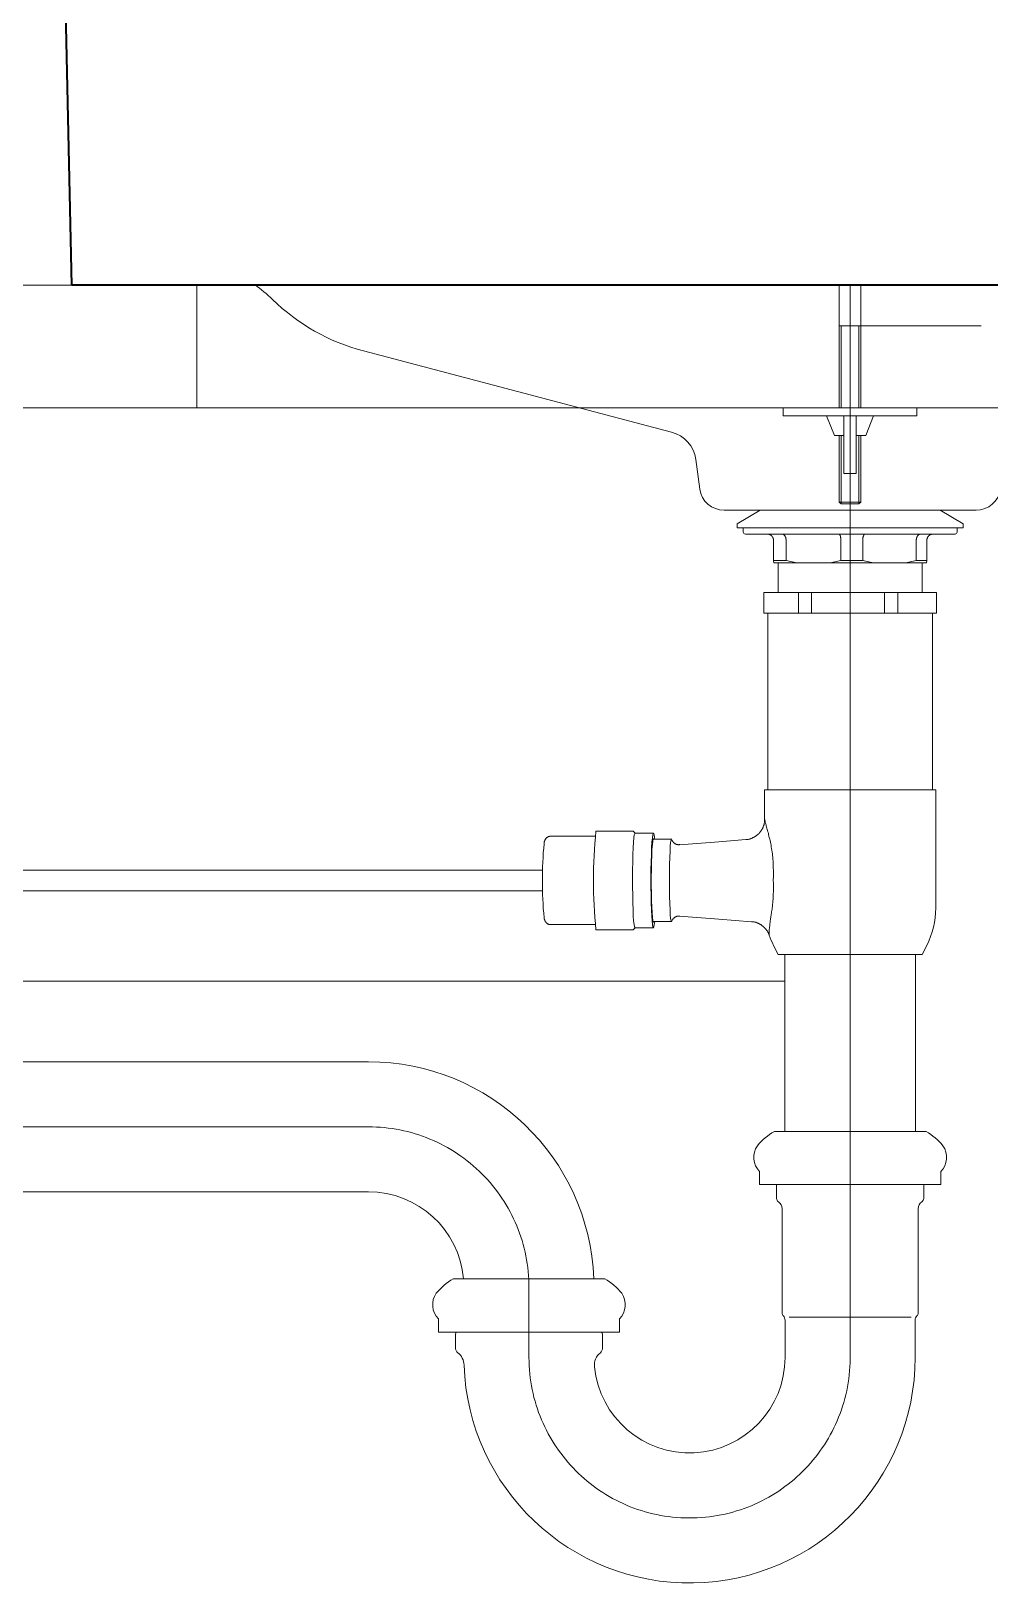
# Model space of a CAD drawing. Header units: millimetres. Extents: x 7371 to 278338, y -43753 to 35464.
# Drawn here: x 275930 to 276164.1, y -4960.7 to -4581.9 of the extents above; entities that cross this region are included whole.
import ezdxf

# ---------------------------------------------------------------- set-up
doc = ezdxf.new("R2010")
doc.units = ezdxf.units.MM
doc.header["$MEASUREMENT"] = 0
doc.linetypes.add('CENTER', pattern=[50.8, 31.75, -6.35, 6.35, -6.35])
doc.linetypes.add('HIDDEN', pattern=[0.375, 0.25, -0.125])
for name, color, linetype, lineweight in [('Arsir', 251, 'Continuous', 5), ('BAYANG', 7, 'HIDDEN', 9), ('BODY', 7, 'Continuous', 40), ('BODY2', 7, 'Continuous', 15), ('CENTER', 9, 'CENTER', 0), ('DINDING', 1, 'Continuous', 20), ('FITTING', 7, 'Continuous', 13), ('FITTING3', 7, 'Continuous', 0), ('PIPA AIR BERSIH', 5, 'CENTER', 5)]:
    doc.layers.add(name, color=color, linetype=linetype, lineweight=lineweight)

# ---------------------------------------------------------------- blocks, each defined once
blk = doc.blocks.new('dsdsdsdsd')
at = {"layer": 'Arsir'}
blk.add_line((127668.0458, -899.1457), (127667.0922, -899.1457), dxfattribs=at)
at = {"layer": 'BAYANG'}
blk.add_lwpolyline([(127668.2055, -898.6124), (127668.0988, -898.6124)], dxfattribs=at)
at = {"layer": 'BODY'}
for points in [[(127667.4655, -898.5791), (127667.4588, -898.2696)], [(127668.7322, -898.5791), (127667.4655, -898.5791)]]:
    blk.add_lwpolyline(points, dxfattribs=at)
at = {"layer": 'BODY2'}
for points in [[(127667.6143, -898.5791, -0.046935), (127667.6288, -898.5908)], [(127667.7028, -898.6328, -0.129686), (127667.6288, -898.5908)], [(127667.9536, -898.6988, -0.303633), (127667.9732, -898.721)], [(127667.9963, -898.7624, -0.375424), (127667.9765, -898.7451)], [(127668.2212, -898.7451, -0.375434), (127668.2014, -898.7624)]]:
    blk.add_lwpolyline(points, format="xyb", dxfattribs=at)
for points in [[(127667.7028, -898.6328), (127667.9536, -898.6988)], [(127667.9765, -898.7451), (127667.9732, -898.721)], [(127668.2014, -898.7624), (127667.9963, -898.7624)]]:
    blk.add_lwpolyline(points, dxfattribs=at)
at = {"layer": 'CENTER'}
for points in [[(127668.0988, -898.5791), (127668.0988, -899.454)], [(127667.7069, -899.2641), (127667.0256, -899.2641)], [(127667.8375, -899.4517), (127667.8375, -899.3947)]]:
    blk.add_lwpolyline(points, dxfattribs=at)
for points in [[(127667.7069, -899.2641, -0.414214), (127667.8375, -899.3947)], [(127668.0989, -899.4527, -0.996203), (127667.8375, -899.4517)]]:
    blk.add_lwpolyline(points, format="xyb", dxfattribs=at)
at = {"layer": 'DINDING'}
for points in [[(127669.0925, -898.5791), (127667.0922, -898.5791)], [(127669.0922, -898.6791), (127667.0922, -898.6791)]]:
    blk.add_lwpolyline(points, dxfattribs=at)
at = {"layer": 'DINDING', "ltscale": 3}
blk.add_lwpolyline([(127667.5672, -898.5791), (127667.5672, -898.6791)], dxfattribs=at)
at = {"layer": 'FITTING', "ltscale": 0.3}
for points in [[(127668.09, -898.6124), (127668.09, -898.5791)], [(127668.1076, -898.6124), (127668.1076, -898.5791)], [(127668.106, -898.7572), (127668.0916, -898.7572)]]:
    blk.add_lwpolyline(points, dxfattribs=at)
at = {"layer": 'FITTING'}
for points in [[(127668.09, -898.6124), (127668.09, -898.6791)], [(127668.1076, -898.6124), (127668.09, -898.6124)], [(127668.1076, -898.6124), (127668.1076, -898.6791)], [(127668.0444, -898.6855), (127668.0444, -898.6791)], [(127668.086, -898.7015), (127668.0796, -898.6855)], [(127668.0938, -898.6855), (127668.0938, -898.7326)], [(127668.1038, -898.6855), (127668.1038, -898.7326)], [(127668.1116, -898.7015), (127668.118, -898.6855)], [(127668.1532, -898.6855), (127668.1532, -898.6791)], [(127668.0938, -898.7015), (127668.086, -898.7015)], [(127668.09, -898.7015), (127668.09, -898.7558)], [(127668.1116, -898.7015), (127668.1038, -898.7015)], [(127668.1076, -898.7015), (127668.1076, -898.7558)], [(127668.1038, -898.7326), (127668.0938, -898.7326)], [(127668.0916, -898.7572), (127668.09, -898.7558)], [(127668.106, -898.7572), (127668.1076, -898.7558)], [(127668.0069, -898.7734), (127668.0256, -898.7624)], [(127668.0069, -898.7767), (127668.0069, -898.7734)], [(127668.1722, -898.7624), (127668.1909, -898.7734)], [(127668.1909, -898.7734), (127668.1909, -898.7767)], [(127668.0069, -898.7767), (127668.1909, -898.7767)], [(127668.0119, -898.7801), (127668.0119, -898.7767)], [(127668.0136, -898.7818), (127668.1842, -898.7818)], [(127668.0314, -898.7818), (127668.0316, -898.7818), (127668.0318, -898.7818), (127668.032, -898.7818), (127668.0322, -898.7818), (127668.0324, -898.7818), (127668.0326, -898.7819), (127668.0328, -898.7819), (127668.0329, -898.782), (127668.0331, -898.782), (127668.0333, -898.7821), (127668.0335, -898.7822), (127668.0337, -898.7823), (127668.0338, -898.7824), (127668.034, -898.7824), (127668.0342, -898.7826), (127668.0343, -898.7827), (127668.0345, -898.7828), (127668.0346, -898.7829), (127668.0348, -898.783), (127668.0349, -898.7831), (127668.0351, -898.7833), (127668.0352, -898.7834), (127668.0353, -898.7836), (127668.0354, -898.7837), (127668.0355, -898.7839), (127668.0357, -898.784), (127668.0358, -898.7842), (127668.0359, -898.7844), (127668.036, -898.7845), (127668.036, -898.7847), (127668.0361, -898.7849), (127668.0362, -898.7851), (127668.0362, -898.7852), (127668.0363, -898.7854), (127668.0363, -898.7856), (127668.0364, -898.7858), (127668.0364, -898.786), (127668.0364, -898.7862), (127668.0364, -898.7864), (127668.0365, -898.7866), (127668.0365, -898.7868)], [(127668.0365, -898.8034), (127668.0365, -898.7868)], [(127668.0435, -898.7818), (127668.0436, -898.7818), (127668.0437, -898.7818), (127668.0438, -898.7818), (127668.044, -898.7818), (127668.0441, -898.7818), (127668.0442, -898.7819), (127668.0443, -898.7819), (127668.0445, -898.782), (127668.0446, -898.782), (127668.0447, -898.7821), (127668.0448, -898.7822), (127668.0449, -898.7823), (127668.045, -898.7824), (127668.0451, -898.7824), (127668.0452, -898.7826), (127668.0453, -898.7827), (127668.0454, -898.7828), (127668.0455, -898.7829), (127668.0456, -898.783), (127668.0457, -898.7831), (127668.0458, -898.7833), (127668.0459, -898.7834), (127668.046, -898.7836), (127668.0461, -898.7837), (127668.0461, -898.7839), (127668.0462, -898.784), (127668.0463, -898.7842), (127668.0463, -898.7844), (127668.0464, -898.7845), (127668.0465, -898.7847), (127668.0465, -898.7849), (127668.0466, -898.7851), (127668.0466, -898.7852), (127668.0466, -898.7854), (127668.0466, -898.7856), (127668.0467, -898.7858), (127668.0467, -898.786), (127668.0467, -898.7862), (127668.0467, -898.7864), (127668.0467, -898.7866), (127668.0467, -898.7868)], [(127668.0467, -898.8034), (127668.0467, -898.7868)], [(127668.0897, -898.7818), (127668.0898, -898.7818), (127668.0899, -898.7818), (127668.0899, -898.7818), (127668.09, -898.7818), (127668.09, -898.7818), (127668.0901, -898.7819), (127668.0901, -898.7819), (127668.0902, -898.782), (127668.0903, -898.782), (127668.0903, -898.7821), (127668.0904, -898.7822), (127668.0904, -898.7823), (127668.0905, -898.7824), (127668.0905, -898.7824), (127668.0906, -898.7826), (127668.0906, -898.7827), (127668.0907, -898.7828), (127668.0907, -898.7829), (127668.0908, -898.783), (127668.0908, -898.7831), (127668.0909, -898.7833), (127668.0909, -898.7834), (127668.0909, -898.7836), (127668.091, -898.7837), (127668.091, -898.7839), (127668.0911, -898.784), (127668.0911, -898.7842), (127668.0911, -898.7844), (127668.0911, -898.7845), (127668.0912, -898.7847), (127668.0912, -898.7849), (127668.0912, -898.7851), (127668.0912, -898.7852), (127668.0912, -898.7854), (127668.0913, -898.7856), (127668.0913, -898.7858), (127668.0913, -898.786), (127668.0913, -898.7862), (127668.0913, -898.7864), (127668.0913, -898.7866), (127668.0913, -898.7868)], [(127668.0913, -898.8034), (127668.0913, -898.7868)], [(127668.1092, -898.7868), (127668.1092, -898.7866), (127668.1092, -898.7864), (127668.1092, -898.7862), (127668.1092, -898.786), (127668.1092, -898.7858), (127668.1092, -898.7856), (127668.1092, -898.7854), (127668.1092, -898.7852), (127668.1093, -898.7851), (127668.1093, -898.7849), (127668.1093, -898.7847), (127668.1093, -898.7845), (127668.1094, -898.7844), (127668.1094, -898.7842), (127668.1094, -898.784), (127668.1095, -898.7839), (127668.1095, -898.7837), (127668.1096, -898.7836), (127668.1096, -898.7834), (127668.1097, -898.7833), (127668.1097, -898.7831), (127668.1098, -898.783), (127668.1098, -898.7829), (127668.1099, -898.7828), (127668.1099, -898.7827), (127668.11, -898.7826), (127668.11, -898.7824), (127668.1101, -898.7824), (127668.1101, -898.7823), (127668.1102, -898.7822), (127668.1103, -898.7821), (127668.1103, -898.782), (127668.1104, -898.782), (127668.1105, -898.7819), (127668.1105, -898.7819), (127668.1106, -898.7818), (127668.1107, -898.7818), (127668.1107, -898.7818), (127668.1108, -898.7818), (127668.1109, -898.7818), (127668.1109, -898.7818)], [(127668.1092, -898.8034), (127668.1092, -898.7868)], [(127668.1527, -898.7868), (127668.1527, -898.7866), (127668.1527, -898.7864), (127668.1527, -898.7862), (127668.1528, -898.786), (127668.1528, -898.7858), (127668.1528, -898.7856), (127668.1528, -898.7854), (127668.1529, -898.7852), (127668.1529, -898.7851), (127668.1529, -898.7849), (127668.153, -898.7847), (127668.1531, -898.7845), (127668.1531, -898.7844), (127668.1532, -898.7842), (127668.1533, -898.784), (127668.1533, -898.7839), (127668.1534, -898.7837), (127668.1535, -898.7836), (127668.1536, -898.7834), (127668.1537, -898.7833), (127668.1538, -898.7831), (127668.1539, -898.783), (127668.154, -898.7829), (127668.1541, -898.7828), (127668.1542, -898.7827), (127668.1543, -898.7826), (127668.1544, -898.7824), (127668.1545, -898.7824), (127668.1546, -898.7823), (127668.1547, -898.7822), (127668.1549, -898.7821), (127668.155, -898.782), (127668.1551, -898.782), (127668.1552, -898.7819), (127668.1554, -898.7819), (127668.1555, -898.7818), (127668.1556, -898.7818), (127668.1557, -898.7818), (127668.1559, -898.7818), (127668.156, -898.7818), (127668.1561, -898.7818)], [(127668.1527, -898.8034), (127668.1527, -898.7868)], [(127668.1613, -898.7868), (127668.1613, -898.7866), (127668.1613, -898.7864), (127668.1614, -898.7862), (127668.1614, -898.786), (127668.1614, -898.7858), (127668.1615, -898.7856), (127668.1615, -898.7854), (127668.1616, -898.7852), (127668.1616, -898.7851), (127668.1617, -898.7849), (127668.1618, -898.7847), (127668.1618, -898.7845), (127668.1619, -898.7844), (127668.162, -898.7842), (127668.1621, -898.784), (127668.1622, -898.7839), (127668.1624, -898.7837), (127668.1625, -898.7836), (127668.1626, -898.7834), (127668.1627, -898.7833), (127668.1629, -898.7831), (127668.163, -898.783), (127668.1632, -898.7829), (127668.1633, -898.7828), (127668.1635, -898.7827), (127668.1636, -898.7826), (127668.1638, -898.7824), (127668.164, -898.7824), (127668.1641, -898.7823), (127668.1643, -898.7822), (127668.1645, -898.7821), (127668.1647, -898.782), (127668.1648, -898.782), (127668.165, -898.7819), (127668.1652, -898.7819), (127668.1654, -898.7818), (127668.1656, -898.7818), (127668.1658, -898.7818), (127668.166, -898.7818), (127668.1662, -898.7818), (127668.1663, -898.7818)], [(127668.1613, -898.8034), (127668.1613, -898.7868)], [(127668.1859, -898.7767), (127668.1859, -898.7801)], [(127668.0367, -898.8052), (127668.0365, -898.8034)], [(127668.0467, -898.8034), (127668.0365, -898.8034)], [(127668.0367, -898.8052), (127668.0373, -898.8052)], [(127668.0555, -898.8052), (127668.0373, -898.8052)], [(127668.0403, -898.8293), (127668.0403, -898.8052)], [(127668.0555, -898.8052), (127668.0467, -898.8034)], [(127668.0555, -898.8052), (127668.0826, -898.8052)], [(127668.0913, -898.8034), (127668.0826, -898.8052)], [(127668.1177, -898.8052), (127668.0826, -898.8052)], [(127668.1177, -898.8052), (127668.0826, -898.8052)], [(127668.1092, -898.8034), (127668.0913, -898.8034)], [(127668.1177, -898.8052), (127668.1092, -898.8034)], [(127668.1177, -898.8052), (127668.1442, -898.8052)], [(127668.1527, -898.8034), (127668.1442, -898.8052)], [(127668.1611, -898.8052), (127668.1442, -898.8052)], [(127668.1613, -898.8034), (127668.1527, -898.8034)], [(127668.1575, -898.8052), (127668.1575, -898.8293)], [(127668.1611, -898.8052), (127668.1613, -898.8034)], [(127668.0287, -898.8293), (127668.0286, -898.8293)], [(127668.0286, -898.8461), (127668.0286, -898.8293)], [(127668.0569, -898.8293), (127668.0287, -898.8293)], [(127668.0675, -898.8293), (127668.0569, -898.8293)], [(127668.0569, -898.8461), (127668.0569, -898.8293)], [(127668.1267, -898.8293), (127668.0675, -898.8293)], [(127668.0675, -898.8293), (127668.0675, -898.8461)], [(127668.1377, -898.8293), (127668.1267, -898.8293)], [(127668.1267, -898.8461), (127668.1267, -898.8293)], [(127668.1687, -898.8293), (127668.1377, -898.8293)], [(127668.1377, -898.8293), (127668.1377, -898.8461)], [(127668.1692, -898.8293), (127668.1687, -898.8293)], [(127668.1692, -898.8293), (127668.1692, -898.8461)], [(127668.0287, -898.8461), (127668.0286, -898.8461)], [(127668.0331, -898.8461), (127668.0287, -898.8461)], [(127668.032, -898.99), (127668.032, -898.8461)], [(127668.0331, -898.8461), (127668.0525, -898.8461)], [(127668.0569, -898.8461), (127668.0525, -898.8461)], [(127668.0675, -898.8461), (127668.0569, -898.8461)], [(127668.0767, -898.8461), (127668.0675, -898.8461)], [(127668.0767, -898.8461), (127668.1175, -898.8461)], [(127668.1267, -898.8461), (127668.1175, -898.8461)], [(127668.1377, -898.8461), (127668.1267, -898.8461)], [(127668.1425, -898.8461), (127668.1377, -898.8461)], [(127668.1425, -898.8461), (127668.1639, -898.8461)], [(127668.1687, -898.8461), (127668.1639, -898.8461)], [(127668.1658, -898.8461), (127668.1658, -898.99)], [(127668.1692, -898.8461), (127668.1687, -898.8461)], [(127668.0293, -898.99), (127668.1685, -898.99)], [(127668.0293, -899.0141), (127668.0293, -898.99)], [(127668.1685, -898.99), (127668.1685, -899.0861)], [(127668.014, -899.0303), (127668.0145, -899.0303), (127668.0149, -899.0302), (127668.0154, -899.0302), (127668.0158, -899.0302), (127668.0163, -899.0301), (127668.0168, -899.03), (127668.0172, -899.0299), (127668.0177, -899.0297), (127668.0181, -899.0296), (127668.0186, -899.0294), (127668.019, -899.0292), (127668.0194, -899.029), (127668.0198, -899.0288), (127668.0203, -899.0286), (127668.0207, -899.0284), (127668.0211, -899.0282), (127668.0215, -899.0279), (127668.0219, -899.0277), (127668.0223, -899.0274), (127668.0227, -899.0271), (127668.023, -899.0268), (127668.0234, -899.0265), (127668.0237, -899.0262), (127668.0241, -899.0259), (127668.0244, -899.0256), (127668.0248, -899.0253), (127668.0251, -899.0249), (127668.0254, -899.0246), (127668.0257, -899.0242), (127668.026, -899.0238), (127668.0262, -899.0234), (127668.0265, -899.0231), (127668.0268, -899.0227), (127668.027, -899.0223), (127668.0272, -899.0219), (127668.0275, -899.0214), (127668.0277, -899.021), (127668.0279, -899.0206), (127668.028, -899.0202), (127668.0282, -899.0197), (127668.0284, -899.0193), (127668.0285, -899.0189), (127668.0287, -899.0184), (127668.0288, -899.018), (127668.0289, -899.0175), (127668.029, -899.0171), (127668.0291, -899.0166), (127668.0291, -899.0162), (127668.0292, -899.0157), (127668.0292, -899.0153), (127668.0293, -899.0148), (127668.0293, -899.0144), (127668.0293, -899.014)], [(127668.0294, -899.0141), (127668.0293, -899.014)], [(127668.0354, -899.0861), (127668.0356, -899.0846), (127668.0357, -899.0832), (127668.0359, -899.0817), (127668.036, -899.0803), (127668.0361, -899.0788), (127668.0362, -899.0774), (127668.0363, -899.0759), (127668.0363, -899.0744), (127668.0364, -899.073), (127668.0364, -899.0715), (127668.0364, -899.07), (127668.0364, -899.0685), (127668.0364, -899.067), (127668.0364, -899.0655), (127668.0363, -899.064), (127668.0363, -899.0626), (127668.0364, -899.0611), (127668.0364, -899.0596), (127668.0364, -899.0581), (127668.0364, -899.0566), (127668.0364, -899.0552), (127668.0363, -899.0537), (127668.0363, -899.0522), (127668.0362, -899.0507), (127668.0362, -899.0492), (127668.0361, -899.0478), (127668.036, -899.0463), (127668.0359, -899.0448), (127668.0357, -899.0434), (127668.0356, -899.042), (127668.0354, -899.0405), (127668.0352, -899.0391), (127668.035, -899.0378), (127668.0347, -899.0364), (127668.0345, -899.035), (127668.0342, -899.0337), (127668.034, -899.0324), (127668.0337, -899.0311), (127668.0334, -899.0299), (127668.0331, -899.0287), (127668.0328, -899.0275), (127668.0325, -899.0263), (127668.0323, -899.0252), (127668.032, -899.0241), (127668.0317, -899.0231), (127668.0314, -899.0221), (127668.0311, -899.0211), (127668.0309, -899.0202), (127668.0306, -899.0193), (127668.0304, -899.0185), (127668.0302, -899.0177), (127668.03, -899.017), (127668.0298, -899.0164), (127668.0297, -899.0158), (127668.0296, -899.0154), (127668.0295, -899.015), (127668.0294, -899.0147), (127668.0294, -899.0144), (127668.0294, -899.0141)], [(127667.892, -899.0234), (127667.9221, -899.0234)], [(127667.923, -899.0243), (127667.9222, -899.0235)], [(127667.9229, -899.0289), (127667.9232, -899.0265)], [(127667.923, -899.0243), (127667.9238, -899.0251)], [(127667.9232, -899.0265), (127667.9236, -899.0253)], [(127667.9236, -899.0253), (127667.9238, -899.0251)], [(127667.9238, -899.0251), (127667.9388, -899.0251)], [(127667.9379, -899.0289), (127667.9383, -899.0265)], [(127667.9383, -899.0265), (127667.9386, -899.0253)], [(127667.9386, -899.0253), (127667.939, -899.0253)], [(127667.939, -899.0253), (127667.9393, -899.0265)], [(127667.9393, -899.0265), (127667.9397, -899.0289)], [(127667.8498, -899.0337), (127667.8498, -899.0336), (127667.8498, -899.0334), (127667.8498, -899.0333), (127667.8498, -899.0332), (127667.8498, -899.0331), (127667.8499, -899.0329), (127667.8499, -899.0328), (127667.8499, -899.0327), (127667.8499, -899.0326), (127667.85, -899.0325), (127667.85, -899.0324), (127667.85, -899.0323), (127667.85, -899.0322), (127667.8501, -899.032), (127667.8501, -899.0319), (127667.8501, -899.0318), (127667.8502, -899.0317), (127667.8502, -899.0316), (127667.8502, -899.0315), (127667.8503, -899.0313), (127667.8503, -899.0312), (127667.8504, -899.0311), (127667.8504, -899.0309), (127667.8505, -899.0308), (127667.8506, -899.0306), (127667.8507, -899.0304), (127667.8508, -899.0302), (127667.8509, -899.0301), (127667.851, -899.0299), (127667.8511, -899.0297), (127667.8513, -899.0295), (127667.8514, -899.0293), (127667.8516, -899.0291), (127667.8518, -899.029), (127667.852, -899.0288), (127667.8522, -899.0286), (127667.8525, -899.0284), (127667.8527, -899.0283), (127667.853, -899.0281), (127667.8532, -899.028), (127667.8535, -899.0279), (127667.8538, -899.0278), (127667.8541, -899.0278), (127667.8543, -899.0277), (127667.8546, -899.0277), (127667.8549, -899.0277), (127667.8552, -899.0277)], [(127667.8553, -899.0276), (127667.8916, -899.0276)], [(127667.9221, -899.0424), (127667.9223, -899.037)], [(127667.9223, -899.037), (127667.9226, -899.0325)], [(127667.9226, -899.0325), (127667.9229, -899.0289)], [(127667.9371, -899.0424), (127667.9373, -899.037)], [(127667.9373, -899.037), (127667.9376, -899.0325)], [(127667.9376, -899.0384), (127667.9374, -899.0432)], [(127667.9376, -899.0325), (127667.9379, -899.0289)], [(127667.9379, -899.0345), (127667.9376, -899.0384)], [(127667.9382, -899.0317), (127667.9379, -899.0345)], [(127667.9385, -899.03), (127667.9382, -899.0317)], [(127667.9388, -899.0295), (127667.9385, -899.03)], [(127667.9385, -899.0301), (127667.9535, -899.0301)], [(127667.9391, -899.0301), (127667.9388, -899.0295)], [(127667.9397, -899.0289), (127667.9398, -899.0301)], [(127667.9523, -899.0398), (127667.9521, -899.0449)], [(127667.9525, -899.0357), (127667.9523, -899.0398)], [(127667.9528, -899.0327), (127667.9525, -899.0357)], [(127667.9532, -899.0308), (127667.9528, -899.0327)], [(127667.9535, -899.0301), (127667.9532, -899.0308)], [(127667.9537, -899.0304), (127667.9535, -899.0301)], [(127667.9539, -899.0308), (127667.9539, -899.0308), (127667.9539, -899.0309), (127667.9539, -899.0309), (127667.954, -899.031), (127667.954, -899.0311), (127667.9541, -899.0312), (127667.9541, -899.0313), (127667.9542, -899.0315), (127667.9543, -899.0316), (127667.9544, -899.0317), (127667.9545, -899.0319), (127667.9546, -899.032), (127667.9547, -899.0322), (127667.9548, -899.0323), (127667.9549, -899.0325), (127667.9551, -899.0326), (127667.9552, -899.0328), (127667.9554, -899.0329), (127667.9556, -899.0331), (127667.9557, -899.0332), (127667.9559, -899.0333), (127667.9561, -899.0335), (127667.9563, -899.0336), (127667.9565, -899.0337), (127667.9567, -899.0339), (127667.9569, -899.034), (127667.9571, -899.0341), (127667.9573, -899.0342), (127667.9575, -899.0343), (127667.9578, -899.0343), (127667.958, -899.0344), (127667.9582, -899.0345), (127667.9584, -899.0345), (127667.9587, -899.0345), (127667.9589, -899.0346), (127667.9591, -899.0346), (127667.9594, -899.0346), (127667.9596, -899.0346), (127667.9598, -899.0346), (127667.9601, -899.0345), (127667.9603, -899.0345)], [(127667.9601, -899.0346), (127667.9921, -899.0321)], [(127667.9921, -899.0321), (127668.014, -899.0304)], [(127667.9218, -899.055), (127667.9219, -899.0485)], [(127667.9219, -899.0485), (127667.9221, -899.0424)], [(127667.9368, -899.055), (127667.937, -899.0485)], [(127667.937, -899.0485), (127667.9371, -899.0424)], [(127667.9372, -899.0487), (127667.9371, -899.0548)], [(127667.9374, -899.0432), (127667.9372, -899.0487)], [(127667.9519, -899.0506), (127667.9519, -899.0512), (127667.9519, -899.0517), (127667.9519, -899.0523), (127667.9519, -899.0529), (127667.9519, -899.0534), (127667.9519, -899.054), (127667.9519, -899.0545), (127667.9518, -899.0551), (127667.9518, -899.0557), (127667.9518, -899.0562), (127667.9518, -899.0568), (127667.9518, -899.0574), (127667.9518, -899.058), (127667.9518, -899.0585), (127667.9518, -899.0591), (127667.9518, -899.0597), (127667.9518, -899.0603)], [(127667.9521, -899.0449), (127667.9519, -899.0506)], [(127667.3396, -899.0552), (127667.8485, -899.0552)], [(127667.9218, -899.0619), (127667.9218, -899.055)], [(127667.9218, -899.0688), (127667.9218, -899.0619)], [(127667.9368, -899.0619), (127667.9368, -899.055)], [(127667.9368, -899.0688), (127667.9368, -899.0619)], [(127667.9371, -899.0548), (127667.937, -899.0612)], [(127667.937, -899.0612), (127667.937, -899.0676)], [(127667.9518, -899.0603), (127667.9518, -899.0669)], [(127667.8485, -899.072), (127667.3396, -899.072)], [(127667.9219, -899.0755), (127667.9218, -899.0688)], [(127667.922, -899.0818), (127667.9219, -899.0755)], [(127667.9369, -899.0755), (127667.9368, -899.0688)], [(127667.937, -899.0818), (127667.9369, -899.0755)], [(127667.937, -899.0676), (127667.9371, -899.074)], [(127667.9371, -899.074), (127667.9372, -899.0799)], [(127667.9518, -899.0669), (127667.9519, -899.0766)], [(127667.9519, -899.0766), (127667.9521, -899.0823)], [(127667.9222, -899.0876), (127667.922, -899.0818)], [(127667.9224, -899.0926), (127667.9222, -899.0876)], [(127667.9372, -899.0876), (127667.937, -899.0818)], [(127667.9372, -899.0799), (127667.9374, -899.0853)], [(127667.9375, -899.0926), (127667.9372, -899.0876)], [(127667.9374, -899.0853), (127667.9377, -899.0899)], [(127667.9377, -899.0899), (127667.938, -899.0935)], [(127667.9521, -899.0823), (127667.9523, -899.0874)], [(127667.9523, -899.0874), (127667.9525, -899.0915)], [(127668.033, -899.1081), (127668.033, -899.1081), (127668.0329, -899.1081), (127668.0329, -899.1079), (127668.0329, -899.1077), (127668.0329, -899.1075), (127668.0329, -899.1071), (127668.0329, -899.1068), (127668.0329, -899.1064), (127668.0329, -899.1059), (127668.0329, -899.1054), (127668.033, -899.1049), (127668.033, -899.1044), (127668.0331, -899.1039), (127668.0331, -899.1033), (127668.0332, -899.1027), (127668.0332, -899.1021), (127668.0333, -899.1015), (127668.0334, -899.1008), (127668.0334, -899.1002), (127668.0335, -899.0994), (127668.0336, -899.0987), (127668.0337, -899.098), (127668.0338, -899.0972), (127668.0339, -899.0964), (127668.034, -899.0955), (127668.0341, -899.0947), (127668.0343, -899.0938), (127668.0344, -899.0929), (127668.0345, -899.0919), (127668.0347, -899.091), (127668.0348, -899.09), (127668.035, -899.0891), (127668.0351, -899.0881), (127668.0353, -899.0871), (127668.0354, -899.0861)], [(127667.8553, -899.0995), (127667.8551, -899.0995), (127667.8548, -899.0996), (127667.8546, -899.0996), (127667.8544, -899.0995), (127667.8541, -899.0995), (127667.8539, -899.0994), (127667.8537, -899.0994), (127667.8535, -899.0993), (127667.8532, -899.0992), (127667.853, -899.0991), (127667.8528, -899.099), (127667.8526, -899.0988), (127667.8524, -899.0987), (127667.8522, -899.0986), (127667.8521, -899.0985), (127667.8519, -899.0983), (127667.8517, -899.0982), (127667.8516, -899.098), (127667.8514, -899.0979), (127667.8513, -899.0977), (127667.8512, -899.0976), (127667.8511, -899.0974), (127667.851, -899.0973), (127667.8509, -899.0971), (127667.8508, -899.097), (127667.8507, -899.0968), (127667.8506, -899.0967), (127667.8505, -899.0965), (127667.8505, -899.0964), (127667.8504, -899.0963), (127667.8504, -899.0962), (127667.8503, -899.0961), (127667.8503, -899.0959), (127667.8503, -899.0958), (127667.8502, -899.0957), (127667.8502, -899.0956), (127667.8502, -899.0955), (127667.8501, -899.0954), (127667.8501, -899.0953), (127667.8501, -899.0953), (127667.8501, -899.0952), (127667.85, -899.0951), (127667.85, -899.095), (127667.85, -899.0949), (127667.85, -899.0948), (127667.85, -899.0947), (127667.8499, -899.0946), (127667.8499, -899.0945), (127667.8499, -899.0944), (127667.8499, -899.0943), (127667.8499, -899.0942), (127667.8499, -899.0941), (127667.8498, -899.094)], [(127667.8916, -899.0996), (127667.8553, -899.0996)], [(127667.9238, -899.1021), (127667.9222, -899.1037)], [(127667.9227, -899.0966), (127667.9224, -899.0926)], [(127667.9231, -899.0996), (127667.9227, -899.0966)], [(127667.9234, -899.1015), (127667.9231, -899.0996)], [(127667.9238, -899.1021), (127667.9234, -899.1015)], [(127667.9388, -899.1021), (127667.9238, -899.1021)], [(127667.9378, -899.0966), (127667.9375, -899.0926)], [(127667.9381, -899.0996), (127667.9378, -899.0966)], [(127667.938, -899.0935), (127667.9383, -899.0961)], [(127667.9384, -899.1015), (127667.9381, -899.0996)], [(127667.9383, -899.0961), (127667.9386, -899.0975)], [(127667.9388, -899.1021), (127667.9384, -899.1015)], [(127667.9535, -899.0971), (127667.9385, -899.0971)], [(127667.9386, -899.0975), (127667.9389, -899.0976)], [(127667.9392, -899.1015), (127667.9388, -899.1021)], [(127667.9389, -899.0976), (127667.9391, -899.0971)], [(127667.9395, -899.0996), (127667.9392, -899.1015)], [(127667.9398, -899.0971), (127667.9395, -899.0996)], [(127667.9525, -899.0915), (127667.9528, -899.0945)], [(127667.9528, -899.0945), (127667.9532, -899.0964)], [(127667.9532, -899.0964), (127667.9535, -899.0971)], [(127667.9535, -899.0971), (127667.9537, -899.0968)], [(127667.9603, -899.0927), (127667.9601, -899.0927), (127667.9599, -899.0926), (127667.9596, -899.0926), (127667.9594, -899.0926), (127667.9592, -899.0926), (127667.9589, -899.0926), (127667.9587, -899.0926), (127667.9585, -899.0927), (127667.9583, -899.0927), (127667.958, -899.0928), (127667.9578, -899.0928), (127667.9576, -899.0929), (127667.9574, -899.093), (127667.9572, -899.0931), (127667.957, -899.0932), (127667.9568, -899.0933), (127667.9566, -899.0934), (127667.9564, -899.0935), (127667.9562, -899.0936), (127667.956, -899.0938), (127667.9559, -899.0939), (127667.9557, -899.094), (127667.9555, -899.0942), (127667.9554, -899.0943), (127667.9552, -899.0944), (127667.9551, -899.0946), (127667.9549, -899.0947), (127667.9548, -899.0949), (127667.9547, -899.095), (127667.9546, -899.0952), (127667.9545, -899.0953), (127667.9544, -899.0954), (127667.9543, -899.0956), (127667.9542, -899.0957), (127667.9542, -899.0958), (127667.9541, -899.0959), (127667.954, -899.096), (127667.954, -899.0961), (127667.954, -899.0962), (127667.9539, -899.0963), (127667.9539, -899.0963)], [(127667.9921, -899.0951), (127667.9601, -899.0926)], [(127668.0187, -899.0972), (127667.9921, -899.0951)], [(127668.033, -899.1081), (127668.0329, -899.1077), (127668.0328, -899.1074), (127668.0326, -899.1071), (127668.0325, -899.1067), (127668.0323, -899.1064), (127668.0321, -899.106), (127668.0319, -899.1057), (127668.0317, -899.1053), (127668.0315, -899.105), (127668.0313, -899.1046), (127668.0311, -899.1043), (127668.0308, -899.104), (127668.0306, -899.1036), (127668.0303, -899.1033), (127668.0301, -899.103), (127668.0298, -899.1027), (127668.0296, -899.1024), (127668.0293, -899.1021), (127668.029, -899.1018), (127668.0287, -899.1015), (127668.0284, -899.1013), (127668.0281, -899.101), (127668.0278, -899.1007), (127668.0274, -899.1005), (127668.0271, -899.1003), (127668.0268, -899.1), (127668.0264, -899.0998), (127668.0261, -899.0996), (127668.0257, -899.0994), (127668.0254, -899.0992), (127668.025, -899.099), (127668.0247, -899.0988), (127668.0243, -899.0986), (127668.0239, -899.0985), (127668.0235, -899.0983), (127668.0232, -899.0981), (127668.0228, -899.098), (127668.0224, -899.0978), (127668.022, -899.0977), (127668.0216, -899.0976), (127668.0212, -899.0975), (127668.0208, -899.0974), (127668.0204, -899.0974), (127668.02, -899.0973), (127668.0196, -899.0973), (127668.0192, -899.0973), (127668.0188, -899.0973)], [(127667.892, -899.1038), (127667.9221, -899.1038)], [(127667.9222, -899.1037), (127667.9221, -899.1038)], [(127668.0403, -899.1238), (127668.0366, -899.1165)], [(127668.0403, -899.1238), (127668.1575, -899.1238)], [(127668.0458, -899.2678), (127668.0458, -899.1238)], [(127668.152, -899.1238), (127668.152, -899.2678)], [(127668.1612, -899.1165), (127668.1575, -899.1238)], [(127667.1978, -899.2112), (127667.7069, -899.2112)], [(127668.0372, -899.2678), (127668.1606, -899.2678)], [(127668.0252, -899.3005), (127668.0252, -899.3111)], [(127668.1726, -899.3005), (127668.1726, -899.3111)], [(127667.2034, -899.317), (127667.7069, -899.317)], [(127668.0252, -899.3111), (127668.0989, -899.3111)], [(127668.0252, -899.3111), (127668.039, -899.3111)], [(127668.039, -899.3111), (127668.039, -899.3223)], [(127668.1726, -899.3111), (127668.0989, -899.3111)], [(127668.1587, -899.3111), (127668.1587, -899.3223)], [(127668.0435, -899.3307), (127668.0435, -899.4157)], [(127668.1542, -899.3307), (127668.1542, -899.4157)], [(127667.7759, -899.3877), (127667.8375, -899.3877)], [(127667.8992, -899.3877), (127667.8375, -899.3877)], [(127667.7638, -899.4204), (127667.7638, -899.4311)], [(127667.7638, -899.4311), (127667.7777, -899.4311)], [(127667.7639, -899.4311), (127667.8375, -899.4311)], [(127667.9112, -899.4311), (127667.8375, -899.4311)], [(127667.9112, -899.4204), (127667.9112, -899.4311)], [(127668.0459, -899.4215), (127668.0459, -899.4517)], [(127668.0493, -899.419), (127668.0989, -899.419)], [(127668.1484, -899.419), (127668.0989, -899.419)], [(127668.1518, -899.4215), (127668.1518, -899.4517)], [(127667.7777, -899.4327), (127667.7777, -899.444)], [(127667.8974, -899.4327), (127667.8974, -899.444)]]:
    blk.add_lwpolyline(points, dxfattribs=at)
at = {"layer": 'FITTING', "ltscale": 0.5}
for points in [[(127668.0444, -898.6791), (127668.1532, -898.6791)], [(127668.0444, -898.6855), (127668.1532, -898.6855)]]:
    blk.add_lwpolyline(points, dxfattribs=at)
at = {"layer": 'FITTING'}
for points in [[(127668.0136, -898.7818, -0.414214), (127668.0119, -898.7801)], [(127668.1859, -898.7801, -0.414214), (127668.1842, -898.7818)], [(127667.892, -899.1038, -0.051248), (127667.892, -899.0234)], [(127667.9221, -899.0234, -0.137568), (127667.9222, -899.0235)], [(127667.8498, -899.094, -0.045647), (127667.8498, -899.0337)], [(127667.9519, -899.0766, -0.010646), (127667.9519, -899.0506)], [(127668.1685, -899.0861, -0.118358), (127668.1612, -899.1165)], [(127667.9222, -899.1037, -0.058554), (127667.9222, -899.1037)], [(127668.0366, -899.1165, -0.034218), (127668.033, -899.1081)], [(127667.7069, -899.2112, -0.403086), (127667.8903, -899.3877)], [(127668.0252, -899.3005, -0.355101), (127668.0234, -899.2795)], [(127668.0234, -899.2795, -0.091259), (127668.0372, -899.2678)], [(127668.1606, -899.2678, -0.091259), (127668.1744, -899.2795)], [(127668.1744, -899.2795, -0.355101), (127668.1726, -899.3005)], [(127667.7069, -899.317, -0.388048), (127667.7843, -899.3877)], [(127668.0405, -899.3251, -0.252264), (127668.039, -899.3223)], [(127668.0405, -899.3251, -0.252264), (127668.0435, -899.3307)], [(127668.1542, -899.3307, -0.252264), (127668.1572, -899.3251)], [(127668.1587, -899.3223, -0.252264), (127668.1572, -899.3251)], [(127667.7621, -899.3995, -0.091259), (127667.7759, -899.3877)], [(127667.8992, -899.3877, -0.091259), (127667.913, -899.3995)], [(127667.7638, -899.4204, -0.355101), (127667.762, -899.3995)], [(127667.913, -899.3995, -0.355101), (127667.9112, -899.4204)], [(127668.0445, -899.418, -0.197847), (127668.0435, -899.4157)], [(127668.0445, -899.418, -0.197847), (127668.0459, -899.4215)], [(127668.1518, -899.4215, -0.197847), (127668.1532, -899.418)], [(127668.1542, -899.4157, -0.197847), (127668.1532, -899.418)], [(127667.7777, -899.4327, -0.252264), (127667.7784, -899.4313)], [(127667.7787, -899.4311, -0.049846), (127667.7784, -899.4313)], [(127667.8966, -899.4313, -0.049846), (127667.8964, -899.4311)], [(127667.8966, -899.4313, -0.252264), (127667.8974, -899.4327)], [(127667.7796, -899.4479, -0.230629), (127667.7777, -899.444)], [(127667.8974, -899.444, -0.222578), (127667.8956, -899.4479)], [(127667.7796, -899.4479, -0.221593), (127667.7847, -899.458)], [(127668.1518, -899.4517, -0.982953), (127667.7847, -899.458)], [(127667.8908, -899.4594, -0.248911), (127667.8956, -899.4479)], [(127668.0459, -899.4517, -0.951313), (127667.8908, -899.4594)]]:
    blk.add_lwpolyline(points, format="xyb", dxfattribs=at)
at = {"layer": 'FITTING3', "ltscale": 0.3}
for points in [[(127668.0916, -898.6791), (127668.0916, -898.6124)], [(127668.106, -898.6791), (127668.106, -898.6124)], [(127668.0916, -898.7572), (127668.0916, -898.7015)], [(127668.106, -898.7572), (127668.106, -898.7015)]]:
    blk.add_lwpolyline(points, dxfattribs=at)
at = {"layer": 'FITTING3'}
blk.add_lwpolyline([(127668.1076, -898.7558), (127668.09, -898.7558)], dxfattribs=at)

msp = doc.modelspace()

# ---------------------------------------------------------------- block references
at = {"layer": 'PIPA AIR BERSIH', "xscale": 300.0000059255024, "yscale": 300.0000059255024, "zscale": 300.0000059255024}
msp.add_blockref('dsdsdsdsd', (-38024300.49, 264929.84), dxfattribs=at)

doc.saveas('drawing.dxf')
